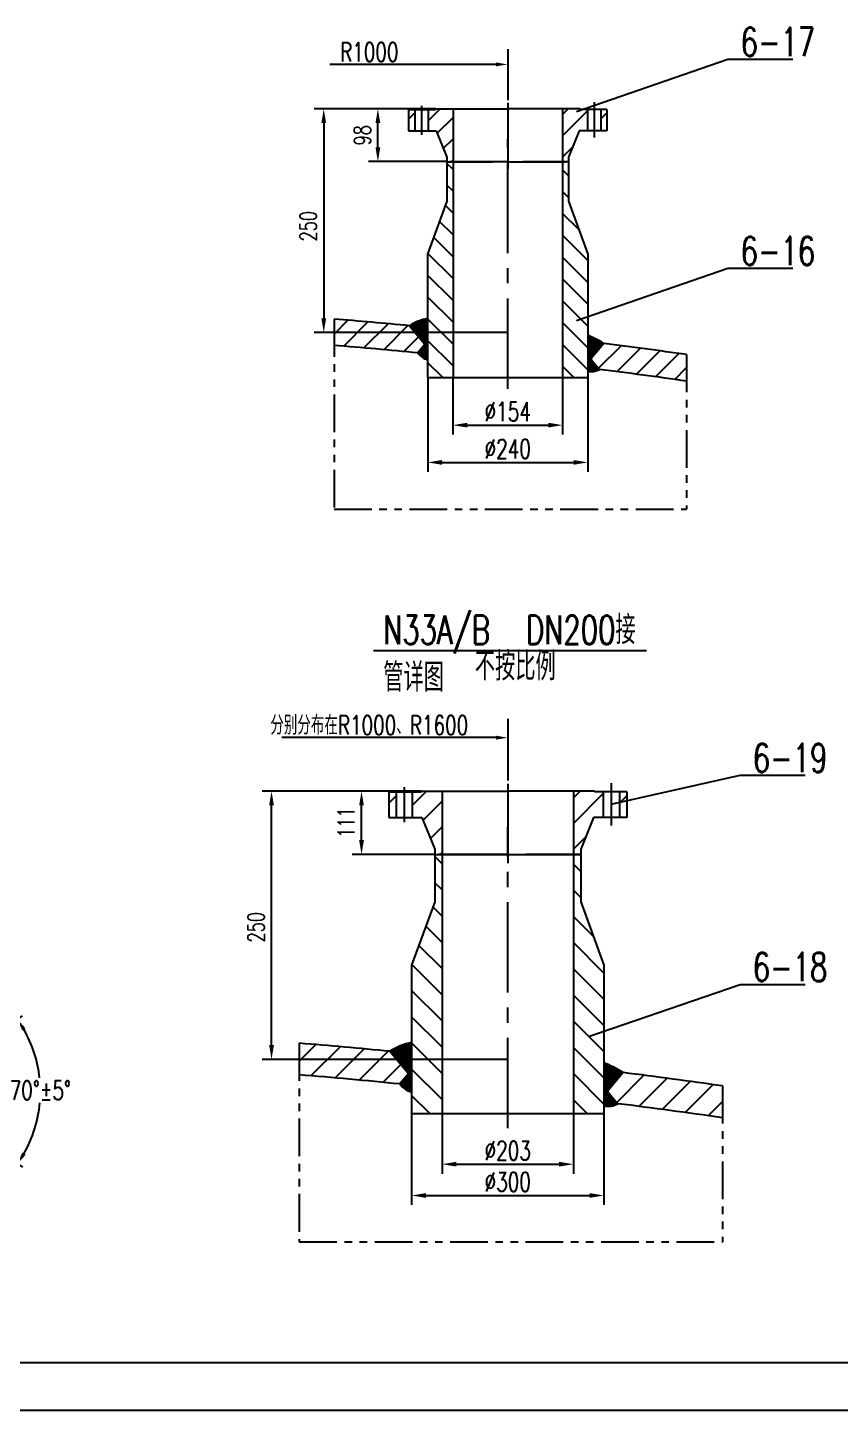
# Model space of a CAD drawing. Extents: x 14295 to 55529, y 90 to 48558.
# Drawn here: x 54010.6 to 54181.7, y 39183 to 39474.2 of the extents above; entities that cross this region are included whole.
import ezdxf

# ---------------------------------------------------------------- set-up
doc = ezdxf.new("R2010")
doc.units = 0
doc.header["$MEASUREMENT"] = 0
doc.linetypes.add('CENTER2', pattern=[28.575, 19.05, -3.175, 3.175, -3.175])
doc.linetypes.add('PHANTOM2', pattern=[31.75, 15.875, -3.175, 3.175, -3.175, 3.175, -3.175])
doc.layers.get('0').update_dxf_attribs({"linetype": 'CONTINUOUS'})
doc.layers.get('DEFPOINTS').update_dxf_attribs({"linetype": 'CONTINUOUS'})
for name, color, linetype in [('图层1', 7, 'CONTINUOUS'), ('图层2', 1, 'CONTINUOUS'), ('图层3', 2, 'CENTER2'), ('图层5', 3, 'PHANTOM2')]:
    doc.layers.add(name, color=color, linetype=linetype)
doc.styles.add('文字', font='txt.shx', dxfattribs={"width": 0.71, "bigfont": 'hzfs.shx'})
doc.dimstyles.get("Standard").update_dxf_attribs({"dimtxt": 0.18, "dimasz": 0.18, "dimexe": 0.18, "dimexo": 0.0625, "dimgap": 0.09, "dimtad": 0, "dimtih": 1, "dimtoh": 1, "dimdec": 4, "dimzin": 0, "dimtxsty": 'STANDARD', "dimcen": 0.09, "dimazin": 3, "dimtfac": 1, "dimtdec": 4, "dimtofl": 0, "dimtmove": 0, "dimatfit": 3, "dimtolj": 1, "dimtzin": 0})

# ---------------------------------------------------------------- blocks, each defined once
blk = doc.blocks.new('*D65')
at = {"color": 1, "linetype": 'BYBLOCK'}
for p, q in [((53997.73, 39272.07), (54009.53, 39280.34)), ((53997.73, 39256.75), (54009.53, 39248.49))]:
    blk.add_line(p, q, dxfattribs=at)
for start, end in [(6.2858, 29.5965), (330.4035, 354.9233)]:
    blk.add_arc((53986.79, 39264.41), 26.52, start, end, dxfattribs=at)
for points in [[(54009.49, 39277.29), (54010.2, 39277.73), (54008.51, 39279.62)], [(54010.2, 39251.09), (54009.49, 39251.54), (54008.51, 39249.2)]]:
    blk.add_solid(points, dxfattribs=at)
at = {"layer": 'DEFPOINTS', "color": 0, "linetype": 'BYBLOCK'}
for p in [(53997.22, 39271.72), (53988.22, 39265.41), (53988.22, 39263.41), (53997.22, 39257.11), (54012.76, 39259.05)]:
    blk.add_point(p, dxfattribs=at)
at = {"color": 1, "linetype": 'BYBLOCK', "insert": (54013.3, 39264.69), "char_height": 4, "attachment_point": 5, "style": '文字'}
blk.add_mtext('\\A1;70°±5°', dxfattribs=at)
blk = doc.blocks.new('*D92')
at = {"color": 1, "linetype": 'BYBLOCK'}
for p, q in [((54096.48, 39473.91), (54070.95, 39473.91)), ((54072.95, 39470.91), (54072.95, 39429.8)), ((54111.67, 39426.8), (54070.95, 39426.8))]:
    blk.add_line(p, q, dxfattribs=at)
for points in [[(54072.45, 39470.91), (54073.45, 39470.91), (54072.95, 39473.91)], [(54072.45, 39429.8), (54073.45, 39429.8), (54072.95, 39426.8)]]:
    blk.add_solid(points, dxfattribs=at)
at = {"layer": 'DEFPOINTS', "color": 0, "linetype": 'BYBLOCK'}
for p in [(54096.48, 39473.91), (54072.95, 39426.8), (54111.67, 39426.8)]:
    blk.add_point(p, dxfattribs=at)
at = {"color": 1, "linetype": 'BYBLOCK', "insert": (54069.7, 39449.19), "char_height": 3.5, "attachment_point": 5, "rotation": 90, "style": '文字'}
blk.add_mtext('\\A1;250', dxfattribs=at)
blk = doc.blocks.new('*D93')
at = {"color": 1, "linetype": 'BYBLOCK'}
for p, q in [((54096.48, 39473.91), (54082.34, 39473.91)), ((54084.34, 39465.79), (54084.34, 39470.91)), ((54098.87, 39462.79), (54082.34, 39462.79))]:
    blk.add_line(p, q, dxfattribs=at)
for points in [[(54083.84, 39470.91), (54084.84, 39470.91), (54084.34, 39473.91)], [(54083.84, 39465.79), (54084.84, 39465.79), (54084.34, 39462.79)]]:
    blk.add_solid(points, dxfattribs=at)
at = {"layer": 'DEFPOINTS', "color": 0, "linetype": 'BYBLOCK'}
for p in [(54084.34, 39473.91), (54096.48, 39473.91), (54098.87, 39462.79)]:
    blk.add_point(p, dxfattribs=at)
at = {"color": 1, "linetype": 'BYBLOCK', "insert": (54081.09, 39468.35), "char_height": 3.5, "attachment_point": 5, "rotation": 90, "style": '文字'}
blk.add_mtext('\\A1;98', dxfattribs=at)
blk = doc.blocks.new('*D97')
at = {"color": 1, "linetype": 'BYBLOCK'}
for p, q in [((54093.44, 39327.71), (54078.9, 39327.71)), ((54080.9, 39317.37), (54080.9, 39324.71)), ((54096.31, 39314.37), (54078.9, 39314.37))]:
    blk.add_line(p, q, dxfattribs=at)
for points in [[(54080.4, 39324.71), (54081.4, 39324.71), (54080.9, 39327.71)], [(54080.4, 39317.37), (54081.4, 39317.37), (54080.9, 39314.37)]]:
    blk.add_solid(points, dxfattribs=at)
at = {"layer": 'DEFPOINTS', "color": 0, "linetype": 'BYBLOCK'}
for p in [(54080.9, 39327.71), (54093.44, 39327.71), (54096.31, 39314.37)]:
    blk.add_point(p, dxfattribs=at)
at = {"color": 1, "linetype": 'BYBLOCK', "insert": (54077.65, 39321.08), "char_height": 3.5, "attachment_point": 5, "rotation": 90, "style": '文字'}
blk.add_mtext('\\A1;111', dxfattribs=at)
blk = doc.blocks.new('*D98')
at = {"color": 1, "linetype": 'BYBLOCK'}
for p, q in [((54093.44, 39327.71), (54059.96, 39327.71)), ((54061.96, 39274.19), (54061.96, 39324.71)), ((54111.67, 39271.19), (54059.96, 39271.19))]:
    blk.add_line(p, q, dxfattribs=at)
for points in [[(54061.46, 39324.71), (54062.46, 39324.71), (54061.96, 39327.71)], [(54061.46, 39274.19), (54062.46, 39274.19), (54061.96, 39271.19)]]:
    blk.add_solid(points, dxfattribs=at)
at = {"layer": 'DEFPOINTS', "color": 0, "linetype": 'BYBLOCK'}
for p in [(54061.96, 39327.71), (54093.44, 39327.71), (54111.67, 39271.19)]:
    blk.add_point(p, dxfattribs=at)
at = {"color": 1, "linetype": 'BYBLOCK', "insert": (54058.71, 39299.03), "char_height": 3.5, "attachment_point": 5, "rotation": 90, "style": '文字'}
blk.add_mtext('\\A1;250', dxfattribs=at)
blk = doc.blocks.new('*D109')
at = {"color": 1, "linetype": 'BYBLOCK'}
for p, q in [((54100.15, 39417.3), (54100.15, 39405.29)), ((54123.19, 39417.3), (54123.19, 39405.29)), ((54103.15, 39407.29), (54120.19, 39407.29))]:
    blk.add_line(p, q, dxfattribs=at)
for points in [[(54103.15, 39407.79), (54103.15, 39406.79), (54100.15, 39407.29)], [(54120.19, 39407.79), (54120.19, 39406.79), (54123.19, 39407.29)]]:
    blk.add_solid(points, dxfattribs=at)
at = {"layer": 'DEFPOINTS', "color": 0, "linetype": 'BYBLOCK'}
for p in [(54100.15, 39417.3), (54123.19, 39417.3), (54123.19, 39407.29)]:
    blk.add_point(p, dxfattribs=at)
at = {"color": 1, "linetype": 'BYBLOCK', "insert": (54111.67, 39410.15), "char_height": 4, "attachment_point": 5, "style": '文字'}
blk.add_mtext('\\A1;∅154', dxfattribs=at)
blk = doc.blocks.new('*D110')
at = {"color": 1, "linetype": 'BYBLOCK'}
for p, q in [((54094.82, 39417.3), (54094.82, 39397.45)), ((54128.52, 39417.3), (54128.52, 39397.45)), ((54097.82, 39399.45), (54125.52, 39399.45))]:
    blk.add_line(p, q, dxfattribs=at)
for points in [[(54097.82, 39399.95), (54097.82, 39398.95), (54094.82, 39399.45)], [(54125.52, 39399.95), (54125.52, 39398.95), (54128.52, 39399.45)]]:
    blk.add_solid(points, dxfattribs=at)
at = {"layer": 'DEFPOINTS', "color": 0, "linetype": 'BYBLOCK'}
for p in [(54094.82, 39417.3), (54128.52, 39417.3), (54128.52, 39399.45)]:
    blk.add_point(p, dxfattribs=at)
at = {"color": 1, "linetype": 'BYBLOCK', "insert": (54111.67, 39402.3), "char_height": 4, "attachment_point": 5, "style": '文字'}
blk.add_mtext('\\A1;∅240', dxfattribs=at)
blk = doc.blocks.new('*D111')
at = {"color": 1, "linetype": 'BYBLOCK'}
for p, q in [((54097.85, 39259.79), (54097.85, 39247.12)), ((54125.49, 39259.79), (54125.49, 39247.12)), ((54100.85, 39249.12), (54122.49, 39249.12))]:
    blk.add_line(p, q, dxfattribs=at)
for points in [[(54100.85, 39249.62), (54100.85, 39248.62), (54097.85, 39249.12)], [(54122.49, 39249.62), (54122.49, 39248.62), (54125.49, 39249.12)]]:
    blk.add_solid(points, dxfattribs=at)
at = {"layer": 'DEFPOINTS', "color": 0, "linetype": 'BYBLOCK'}
for p in [(54097.85, 39259.79), (54125.49, 39259.79), (54125.49, 39249.12)]:
    blk.add_point(p, dxfattribs=at)
at = {"color": 1, "linetype": 'BYBLOCK', "insert": (54111.67, 39251.98), "char_height": 4, "attachment_point": 5, "style": '文字'}
blk.add_mtext('\\A1;∅203', dxfattribs=at)
blk = doc.blocks.new('*D112')
at = {"color": 1, "linetype": 'BYBLOCK'}
for p, q in [((54091.45, 39259.79), (54091.45, 39240.53)), ((54131.89, 39259.79), (54131.89, 39240.53)), ((54094.45, 39242.53), (54128.89, 39242.53))]:
    blk.add_line(p, q, dxfattribs=at)
for points in [[(54094.45, 39243.03), (54094.45, 39242.03), (54091.45, 39242.53)], [(54128.89, 39243.03), (54128.89, 39242.03), (54131.89, 39242.53)]]:
    blk.add_solid(points, dxfattribs=at)
at = {"layer": 'DEFPOINTS', "color": 0, "linetype": 'BYBLOCK'}
for p in [(54091.45, 39259.79), (54131.89, 39259.79), (54131.89, 39242.53)]:
    blk.add_point(p, dxfattribs=at)
at = {"color": 1, "linetype": 'BYBLOCK', "insert": (54111.67, 39245.39), "char_height": 4, "attachment_point": 5, "style": '文字'}
blk.add_mtext('\\A1;∅300', dxfattribs=at)

msp = doc.modelspace()

# ---------------------------------------------------------------- hatches: boundary and pattern name
at = {"layer": '图层2'}
h = msp.add_hatch(dxfattribs=at)
h.set_pattern_fill('ANSI31', color=256, style=0)
h.set_pattern_definition([(45, (33.8198, -13.5682), (-2.24506403, 2.24506403), [])])
h.paths.add_polyline_path([(54132.532, 39456.992), (54131.243, 39456.992), (54131.243, 39452.491), (54132.532, 39452.491)])
h.paths.add_polyline_path([(54128.43, 39456.992), (54126.859, 39456.992), (54126.859, 39457.142), (54123.189, 39457.142), (54123.189, 39446.022), (54124.468, 39446.022), (54124.468, 39446.959), (54126.719, 39452.491), (54128.43, 39452.491)])
h.paths.add_polyline_path([(54100.151, 39457.142), (54096.481, 39457.142), (54096.481, 39456.992), (54094.911, 39456.992), (54094.911, 39452.491), (54096.622, 39452.491), (54098.872, 39446.959), (54098.872, 39446.022), (54100.151, 39446.022)])
h.paths.add_polyline_path([(54092.098, 39456.992), (54090.809, 39456.992), (54090.809, 39452.491), (54092.098, 39452.491)])
h = msp.add_hatch(dxfattribs=at)
h.set_pattern_fill('ANSI37', color=256, scale=0.08, style=0)
h.set_pattern_definition([(45, (10718.08074, 7751.4064), (-0.1796051224, 0.1796051224), []), (135, (10718.08074, 7751.4064), (-0.1796051224, -0.1796051224), [])])
h.paths.add_polyline_path([(54094.186, 39407.638), (54094.186, 39407.432), (54092.754, 39405.724, 0.171979), (54094.818, 39404.306), (54094.818, 39412.998, 0.093098), (54090.982, 39411.457)])
h = msp.add_hatch(dxfattribs=at)
h.set_pattern_fill('ANSI31', color=256, scale=1.2, style=0)
h.set_pattern_definition([(45, (-10781.7503, -8051.3892), (-2.69407684, 2.69407684), [])])
h.paths.add_polyline_path([(54135.157, 39307.882), (54136.704, 39307.882), (54136.704, 39313.283), (54135.157, 39313.283)])
h.paths.add_polyline_path([(54125.493, 39300.119), (54127.028, 39300.119), (54127.028, 39301.244), (54129.728, 39307.882), (54131.782, 39307.882), (54131.782, 39313.283), (54129.897, 39313.283), (54129.897, 39313.463), (54125.493, 39313.463)])
h.paths.add_polyline_path([(54093.612, 39307.882), (54096.312, 39301.244), (54096.312, 39300.119), (54097.847, 39300.119), (54097.847, 39313.463), (54093.443, 39313.463), (54093.443, 39313.283), (54091.559, 39313.283), (54091.559, 39307.882)])
h.paths.add_polyline_path([(54088.183, 39313.283), (54086.636, 39313.283), (54086.636, 39307.882), (54088.183, 39307.882)])
h = msp.add_hatch(dxfattribs=at)
h.set_pattern_fill('ANSI37', color=256, scale=0.096, style=0)
h.set_pattern_definition([(45, (2039.36285, 1266.58023), (-0.2155261469, 0.2155261469), []), (135, (2039.36285, 1266.58023), (-0.2155261469, -0.2155261469), [])])
h.paths.add_polyline_path([(54090.69, 39254.058), (54090.69, 39253.811), (54088.97, 39251.762, 0.171979), (54091.448, 39250.06), (54091.448, 39260.49, 0.093098), (54086.844, 39258.641)])

# ---------------------------------------------------------------- linework, layer by layer
at = {"color": 1, "linetype": 'BYBLOCK'}
for p, q in [((54109.17, 39466.511), (54074.212, 39466.511)), ((54109.17, 39324.706), (54064.163, 39324.706))]:
    msp.add_line(p, q, dxfattribs=at)
for points in [[(54109.17, 39466.928), (54109.17, 39466.094), (54111.67, 39466.511)], [(54109.17, 39325.123), (54109.17, 39324.289), (54111.67, 39324.706)]]:
    msp.add_solid(points, dxfattribs=at)
at = {"layer": '图层1'}
for p, q in [((54090.809, 39456.992), (54096.481, 39456.992)), ((54090.809, 39456.992), (54090.809, 39452.491)), ((54092.098, 39456.992), (54092.098, 39452.491)), ((54094.911, 39456.992), (54094.911, 39452.491)), ((54096.481, 39457.142), (54111.67, 39457.142)), ((54096.481, 39457.142), (54096.481, 39456.992)), ((54100.151, 39457.142), (54100.151, 39400.537)), ((54126.859, 39457.142), (54111.67, 39457.142)), ((54123.189, 39457.142), (54123.189, 39400.537)), ((54126.859, 39457.142), (54126.859, 39456.992)), ((54132.532, 39456.992), (54126.859, 39456.992)), ((54128.43, 39456.992), (54128.43, 39452.491)), ((54131.243, 39456.992), (54131.243, 39452.491)), ((54132.532, 39456.992), (54132.532, 39452.491)), ((54090.809, 39452.491), (54096.622, 39452.491)), ((54096.622, 39452.491), (54098.872, 39446.959)), ((54111.67, 39452.491), (54111.67, 39452.491)), ((54126.719, 39452.491), (54124.468, 39446.959)), ((54132.532, 39452.491), (54126.719, 39452.491)), ((54098.872, 39446.959), (54098.872, 39446.022)), ((54124.468, 39446.959), (54124.469, 39437.702)), ((54098.871, 39446.219), (54098.871, 39437.702)), ((54098.871, 39446.022), (54108.47, 39446.022)), ((54111.67, 39446.022), (54099.511, 39446.022)), ((54108.47, 39446.022), (54099.511, 39446.022)), ((54099.511, 39446.022), (54108.47, 39446.022)), ((54111.67, 39446.022), (54123.829, 39446.022)), ((54123.829, 39446.022), (54114.87, 39446.022)), ((54114.87, 39446.022), (54123.829, 39446.022)), ((54124.469, 39446.022), (54114.87, 39446.022)), ((54098.871, 39437.702), (54094.818, 39426.567)), ((54124.469, 39437.702), (54128.522, 39426.567)), ((54094.818, 39426.567), (54094.818, 39400.537)), ((54128.522, 39426.567), (54128.522, 39400.537)), ((54090.982, 39411.457), (54094.186, 39407.638)), ((54094.186, 39407.432), (54092.754, 39405.724)), ((54131.903, 39407.727), (54129.237, 39404.55)), ((54129.237, 39404.55), (54129.237, 39404.343)), ((54129.237, 39404.343), (54130.977, 39402.27)), ((54094.818, 39400.537), (54128.522, 39400.537)), ((54086.636, 39313.283), (54086.636, 39307.882)), ((54086.636, 39313.283), (54093.443, 39313.283)), ((54088.183, 39313.283), (54088.183, 39307.882)), ((54091.559, 39313.283), (54091.559, 39307.882)), ((54093.443, 39313.463), (54093.443, 39313.283)), ((54093.443, 39313.463), (54111.67, 39313.463)), ((54097.847, 39313.463), (54097.847, 39300.119)), ((54129.897, 39313.463), (54111.67, 39313.463)), ((54125.493, 39313.463), (54125.493, 39300.119)), ((54129.897, 39313.463), (54129.897, 39313.283)), ((54136.704, 39313.283), (54129.897, 39313.283)), ((54131.782, 39313.283), (54131.782, 39307.882)), ((54135.157, 39313.283), (54135.157, 39307.882)), ((54136.704, 39313.283), (54136.704, 39307.882)), ((54086.636, 39307.882), (54093.612, 39307.882)), ((54093.612, 39307.882), (54096.312, 39301.244)), ((54111.67, 39307.882), (54111.67, 39307.882)), ((54129.728, 39307.882), (54127.028, 39301.244)), ((54136.704, 39307.882), (54129.728, 39307.882)), ((54096.312, 39301.244), (54096.312, 39300.119)), ((54127.028, 39301.244), (54127.028, 39301.244)), ((54127.028, 39301.244), (54127.028, 39300.119)), ((54096.311, 39300.356), (54096.311, 39290.135)), ((54096.311, 39300.119), (54107.83, 39300.119)), ((54096.311, 39300.119), (54107.83, 39300.119)), ((54096.312, 39300.119), (54127.028, 39300.119)), ((54111.67, 39300.119), (54097.079, 39300.119)), ((54107.83, 39300.119), (54097.079, 39300.119)), ((54097.079, 39300.119), (54107.83, 39300.119)), ((54111.67, 39300.119), (54097.079, 39300.119)), ((54107.83, 39300.119), (54097.079, 39300.119)), ((54097.079, 39300.119), (54107.83, 39300.119)), ((54097.847, 39300.119), (54097.847, 39245.537)), ((54111.67, 39300.119), (54126.261, 39300.119)), ((54111.67, 39300.119), (54126.261, 39300.119)), ((54126.261, 39300.119), (54115.51, 39300.119)), ((54115.51, 39300.119), (54126.261, 39300.119)), ((54127.029, 39300.119), (54115.51, 39300.119)), ((54126.261, 39300.119), (54115.51, 39300.119)), ((54115.51, 39300.119), (54126.261, 39300.119)), ((54127.029, 39300.119), (54115.51, 39300.119)), ((54125.493, 39300.119), (54125.493, 39245.537)), ((54127.029, 39300.356), (54127.029, 39290.135)), ((54096.311, 39290.135), (54091.448, 39276.773)), ((54127.029, 39290.135), (54131.892, 39276.773)), ((54091.448, 39276.773), (54091.448, 39245.537)), ((54131.892, 39276.773), (54131.892, 39245.537)), ((54086.844, 39258.641), (54090.69, 39254.058)), ((54135.95, 39254.165), (54132.75, 39250.352)), ((54090.69, 39253.811), (54088.97, 39251.762)), ((54132.75, 39250.352), (54132.75, 39250.105)), ((54132.75, 39250.105), (54134.838, 39247.617)), ((54091.448, 39245.537), (54131.892, 39245.537)), ((54723.983, 39193.024), (53707.983, 39193.024))]:
    msp.add_line(p, q, dxfattribs=at)
for centre, radius, start, end in [((54000.561, 38488.747), 927.13, 84.403198, 85.388025), ((54097.003, 39402.014), 11.199, 101.24711, 122.52227), ((54121.131, 39390.782), 20.079, 57.55649, 68.40311), ((54000.561, 38488.747), 921.6, 84.258807, 85.360292), ((54095.787, 39407.928), 3.749, 216.00232, 255.03518), ((54016.524, 38487.805), 927.13, 81.76605, 82.851172), ((54129.278, 39405.206), 3.392, 257.12349, 300.06144), ((54016.524, 38487.805), 921.6, 81.7163, 82.866104), ((53978.339, 38151.389), 1112.556, 84.403198, 85.388025), ((54094.069, 39247.309), 13.439, 101.24711, 122.52227), ((54123.024, 39233.831), 24.095, 57.55649, 68.40311), ((53997.495, 38150.258), 1112.556, 81.76605, 82.851172), ((53978.339, 38151.389), 1105.92, 84.258807, 85.360292), ((54092.61, 39254.406), 4.499, 216.00232, 255.03518), ((54132.799, 39251.139), 4.07, 257.12349, 300.06144), ((53997.495, 38150.258), 1105.92, 81.7163, 82.866104)]:
    msp.add_arc(centre, radius, start, end, dxfattribs=at)
at = {"layer": '图层2'}
for p, q in [((54126.124, 39456.623), (54157.989, 39467.587)), ((54157.989, 39467.587), (54171.664, 39467.587)), ((54100.151, 39444.373), (54098.871, 39445.653)), ((54124.469, 39443.045), (54123.189, 39444.325)), ((54100.151, 39439.776), (54098.871, 39441.056)), ((54124.469, 39438.447), (54123.189, 39439.727)), ((54100.151, 39435.178), (54098.539, 39436.79)), ((54126.674, 39431.644), (54123.189, 39435.129)), ((54100.151, 39430.58), (54097.312, 39433.419)), ((54100.151, 39425.982), (54096.085, 39430.048)), ((54128.522, 39425.199), (54123.189, 39430.531)), ((54100.151, 39421.384), (54094.858, 39426.677)), ((54128.522, 39420.601), (54123.189, 39425.933)), ((54126.124, 39412.593), (54157.989, 39423.557)), ((54157.989, 39423.557), (54171.664, 39423.557)), ((54100.151, 39416.786), (54094.818, 39422.119)), ((54128.522, 39416.003), (54123.189, 39421.335)), ((54100.151, 39412.188), (54094.818, 39417.521)), ((54128.522, 39411.405), (54123.189, 39416.738)), ((54075.109, 39409.719), (54078.025, 39412.635)), ((54077.148, 39407.159), (54082.259, 39412.27)), ((54081.383, 39406.796), (54086.474, 39411.888)), ((54085.6, 39406.415), (54090.671, 39411.487)), ((54100.151, 39407.59), (54094.818, 39412.923)), ((54128.522, 39406.807), (54123.189, 39412.14)), ((54089.799, 39406.017), (54092.924, 39409.142)), ((54131.007, 39406.659), (54128.522, 39409.145)), ((54128.522, 39408.281), (54129.345, 39409.104)), ((54128.522, 39407.922), (54129.592, 39408.991)), ((54128.522, 39407.562), (54129.836, 39408.876)), ((54130.843, 39406.464), (54128.522, 39408.786)), ((54128.522, 39407.203), (54130.077, 39408.758)), ((54128.522, 39406.844), (54130.315, 39408.637)), ((54128.522, 39406.485), (54130.551, 39408.514)), ((54131.171, 39406.855), (54128.61, 39409.416)), ((54131.335, 39407.05), (54129.23, 39409.155)), ((54131.499, 39407.245), (54129.899, 39408.846)), ((54100.151, 39402.992), (54094.818, 39408.325)), ((54128.522, 39402.209), (54123.189, 39407.542)), ((54130.68, 39406.269), (54128.522, 39408.426)), ((54128.522, 39406.126), (54130.785, 39408.388)), ((54128.522, 39405.766), (54131.015, 39408.26)), ((54128.522, 39405.407), (54131.243, 39408.129)), ((54130.516, 39406.073), (54128.522, 39408.067)), ((54128.522, 39405.048), (54131.469, 39407.995)), ((54128.522, 39404.689), (54131.692, 39407.859)), ((54130.352, 39405.878), (54128.522, 39407.708)), ((54128.522, 39404.329), (54131.818, 39407.626)), ((54130.188, 39405.683), (54128.522, 39407.349)), ((54130.024, 39405.487), (54128.522, 39406.99)), ((54129.86, 39405.292), (54128.522, 39406.63)), ((54129.696, 39405.097), (54128.522, 39406.271)), ((54129.532, 39404.902), (54128.522, 39405.912)), ((54131.663, 39407.441), (54130.633, 39408.47)), ((54130.78, 39402.505), (54135.539, 39407.264)), ((54131.827, 39407.636), (54131.465, 39407.997)), ((54134.673, 39401.8), (54139.602, 39406.729)), ((54138.736, 39401.266), (54143.648, 39406.178)), ((54142.784, 39400.715), (54147.679, 39405.611)), ((54098.009, 39400.537), (54094.818, 39403.727)), ((54125.596, 39400.537), (54123.189, 39402.944)), ((54129.368, 39404.706), (54128.522, 39405.553)), ((54128.522, 39403.97), (54129.945, 39405.393)), ((54129.237, 39404.478), (54128.522, 39405.193)), ((54130.406, 39402.95), (54128.522, 39404.834)), ((54130.815, 39402.182), (54128.522, 39404.475)), ((54128.522, 39403.611), (54129.245, 39404.334)), ((54128.522, 39403.252), (54129.409, 39404.139)), ((54130.569, 39402.069), (54128.522, 39404.116)), ((54128.522, 39402.893), (54129.573, 39403.943)), ((54130.305, 39401.973), (54128.522, 39403.757)), ((54128.522, 39402.533), (54129.737, 39403.748)), ((54128.522, 39402.174), (54129.9, 39403.553)), ((54130.023, 39401.897), (54128.522, 39403.397)), ((54129.717, 39401.843), (54128.522, 39403.038)), ((54128.591, 39401.884), (54130.064, 39403.357)), ((54128.901, 39401.835), (54130.228, 39403.162)), ((54129.239, 39401.814), (54130.392, 39402.967)), ((54129.615, 39401.831), (54130.556, 39402.771)), ((54129.385, 39401.816), (54128.522, 39402.679)), ((54130.046, 39401.902), (54130.72, 39402.576)), ((54130.575, 39402.072), (54130.884, 39402.381)), ((54146.815, 39400.148), (54149.304, 39402.637)), ((54083.436, 39343.096), (54140.893, 39343.096)), ((54133.469, 39310.664), (54160.557, 39316.772)), ((54160.557, 39316.772), (54174.232, 39316.772)), ((54097.847, 39298.141), (54096.311, 39299.677)), ((54127.029, 39296.546), (54125.493, 39298.082)), ((54097.847, 39292.623), (54096.311, 39294.159)), ((54127.029, 39291.029), (54125.493, 39292.565)), ((54097.847, 39287.106), (54095.913, 39289.04)), ((54129.675, 39282.866), (54125.493, 39287.048)), ((54097.847, 39281.588), (54094.441, 39284.995)), ((54097.847, 39276.071), (54092.968, 39280.95)), ((54131.892, 39275.131), (54125.493, 39281.53)), ((54097.847, 39270.553), (54091.496, 39276.905)), ((54131.892, 39269.613), (54125.493, 39276.013)), ((54128.693, 39261.778), (54160.557, 39272.742)), ((54160.557, 39272.742), (54174.232, 39272.742)), ((54097.847, 39265.036), (54091.448, 39271.435)), ((54131.892, 39264.096), (54125.493, 39270.495)), ((54097.847, 39259.518), (54091.448, 39265.918)), ((54131.892, 39258.578), (54125.493, 39264.978)), ((54067.797, 39256.555), (54071.296, 39260.055)), ((54097.847, 39254.001), (54091.448, 39260.4)), ((54070.243, 39253.484), (54076.376, 39259.617)), ((54075.325, 39253.048), (54081.435, 39259.158)), ((54080.385, 39252.591), (54086.472, 39258.677)), ((54131.892, 39253.061), (54125.493, 39259.46)), ((54085.424, 39252.113), (54089.175, 39255.863)), ((54097.847, 39248.483), (54091.448, 39254.883)), ((54134.875, 39252.884), (54131.892, 39255.866)), ((54131.892, 39254.83), (54132.88, 39255.817)), ((54131.892, 39254.398), (54133.176, 39255.682)), ((54131.892, 39253.967), (54133.469, 39255.544)), ((54134.678, 39252.649), (54131.892, 39255.435)), ((54131.892, 39253.536), (54133.758, 39255.402)), ((54131.892, 39253.105), (54134.044, 39255.257)), ((54131.892, 39252.674), (54134.327, 39255.109)), ((54134.481, 39252.415), (54131.892, 39255.004)), ((54131.892, 39252.243), (54134.607, 39254.958)), ((54131.892, 39251.812), (54134.884, 39254.804)), ((54131.892, 39251.381), (54135.158, 39254.647)), ((54134.285, 39252.181), (54131.892, 39254.573)), ((54131.892, 39250.95), (54135.429, 39254.487)), ((54131.892, 39250.519), (54135.697, 39254.324)), ((54135.071, 39253.118), (54131.997, 39256.192)), ((54135.268, 39253.353), (54132.742, 39255.879)), ((54135.465, 39253.587), (54133.544, 39255.507)), ((54135.661, 39253.821), (54134.426, 39255.057)), ((54135.858, 39254.056), (54135.424, 39254.489)), ((54131.892, 39247.543), (54125.493, 39253.943)), ((54134.088, 39251.946), (54131.892, 39254.142)), ((54131.892, 39250.088), (54135.848, 39254.044)), ((54133.891, 39251.712), (54131.892, 39253.711)), ((54133.695, 39251.478), (54131.892, 39253.28)), ((54133.498, 39251.243), (54131.892, 39252.849)), ((54133.301, 39251.009), (54131.892, 39252.418)), ((54133.105, 39250.774), (54131.892, 39251.987)), ((54132.908, 39250.54), (54131.892, 39251.556)), ((54131.892, 39249.657), (54133.6, 39251.365)), ((54134.602, 39247.898), (54140.313, 39253.609)), ((54139.274, 39247.053), (54145.188, 39252.967)), ((54144.15, 39246.411), (54150.044, 39252.306)), ((54149.006, 39245.75), (54154.881, 39251.625)), ((54095.276, 39245.537), (54091.448, 39249.365)), ((54128.381, 39245.537), (54125.493, 39248.425)), ((54132.75, 39250.267), (54131.892, 39251.125)), ((54134.154, 39248.432), (54131.892, 39250.694)), ((54134.644, 39247.511), (54131.892, 39250.263)), ((54131.892, 39249.226), (54132.76, 39250.093)), ((54131.892, 39248.795), (54132.956, 39249.859)), ((54134.348, 39247.376), (54131.892, 39249.832)), ((54131.892, 39248.364), (54133.153, 39249.625)), ((54134.032, 39247.261), (54131.892, 39249.401)), ((54131.892, 39247.933), (54133.35, 39249.39)), ((54131.892, 39247.502), (54133.546, 39249.156)), ((54133.693, 39247.169), (54131.892, 39248.969)), ((54133.327, 39247.104), (54131.892, 39248.538)), ((54131.975, 39247.154), (54133.743, 39248.922)), ((54132.347, 39247.095), (54133.94, 39248.687)), ((54132.753, 39247.07), (54134.136, 39248.453)), ((54132.928, 39247.071), (54131.892, 39248.107)), ((54133.204, 39247.09), (54134.333, 39248.218)), ((54133.721, 39247.175), (54134.53, 39247.984)), ((54134.356, 39247.379), (54134.726, 39247.75)), ((54153.844, 39245.07), (54156.83, 39248.057)), ((54733.983, 39183.024), (53682.983, 39183.024))]:
    msp.add_line(p, q, dxfattribs=at)
at = {"layer": '图层3'}
for p, q in [((54111.67, 39469.692), (54111.67, 39458.988)), ((54111.67, 39466.511), (54111.67, 39458.988)), ((54111.67, 39458.414), (54111.67, 39444.475)), ((54129.836, 39458.535), (54129.836, 39451.084)), ((54093.504, 39457.814), (54093.504, 39451.685)), ((54111.67, 39398.177), (54111.67, 39450.773)), ((54111.67, 39328.657), (54111.67, 39315.678)), ((54111.67, 39324.706), (54111.67, 39315.678)), ((54089.871, 39314.27), (54089.871, 39306.914)), ((54111.67, 39314.99), (54111.67, 39298.263)), ((54133.469, 39315.135), (54133.469, 39306.193)), ((54111.67, 39242.446), (54111.67, 39305.82))]:
    msp.add_line(p, q, dxfattribs=at)
at = {"layer": '图层5', "ltscale": 0.5}
for p, q in [((54075.109, 39412.875), (54075.109, 39372.804)), ((54149.304, 39405.377), (54149.304, 39372.804)), ((54075.109, 39372.804), (54149.304, 39372.804)), ((54067.797, 39260.342), (54067.797, 39218.522)), ((54156.83, 39251.345), (54156.83, 39218.522)), ((54067.797, 39218.522), (54156.83, 39218.522))]:
    msp.add_line(p, q, dxfattribs=at)

# ---------------------------------------------------------------- texts
at = {"color": 1, "linetype": 'BYBLOCK', "char_height": 4, "attachment_point": 5, "style": '文字'}
for s, insert in [('R1000', (54082.529, 39469.136)), ('分别分布在R1000、R1600', (54082.529, 39327.331))]:
    msp.add_mtext(s, dxfattribs=dict(at, insert=insert))
at = {"layer": '图层2', "char_height": 6, "attachment_point": 1, "style": '文字'}
for s, insert, width in [('6-17', (54160.672, 39474.249), 18.6197), ('6-16', (54160.672, 39430.219), 18.6197), ('N33A/B  DN200接管详图', (54085.48, 39350.405), 56.55405), ('不按比例', (54104.738, 39342.74), 27.17551), ('6-19', (54163.24, 39323.433), 18.6197), ('6-18', (54163.24, 39279.404), 18.6197)]:
    msp.add_mtext(s, dxfattribs=dict(at, insert=insert, width=width))

# ---------------------------------------------------------------- dimensions: what is measured, and where the dimension line sits
at = {"layer": '图层1'}
for base, p1, p2, text, picture, middle, set_off in [((54128.522, 39382.683), (54094.818, 39400.537), (54128.522, 39400.537), '%%c240', '*D110', (54111.67, 39385.54), (0, -16.765)), ((54131.892, 39228.284), (54091.448, 39245.537), (54131.892, 39245.537), '%%c300', '*D112', (54111.67, 39231.141), (0, -14.25)), ((54125.493, 39234.873), (54097.847, 39245.537), (54125.493, 39245.537), '%%c203', '*D111', (54111.67, 39237.73), (0, -14.25))]:
    dim = msp.add_linear_dim(base=base, p1=p1, p2=p2, text=text, dimstyle='STANDARD', override={"dimtxt": 4, "dimasz": 3, "dimexe": 2, "dimexo": 0, "dimgap": 1, "dimtih": 0, "dimtoh": 0, "dimdec": 1, "dimzin": 12, "dimtxsty": '文字', "dimclrd": 1, "dimclre": 1, "dimclrt": 1, "dimtdec": 1, "dimtvp": 0.714286, "dimtzin": 12}, dxfattribs=at)
    dim.commit()
    dim.dimension.update_dxf_attribs({"geometry": picture, "text_midpoint": middle, "insert": set_off})
dim = msp.add_linear_dim(base=(54123.189, 39390.528), p1=(54100.151, 39400.537), p2=(54123.189, 39400.537), text='%%c154', dimstyle='STANDARD', override={"dimtxt": 4, "dimasz": 3, "dimexe": 2, "dimexo": 0, "dimgap": 1, "dimtih": 0, "dimtoh": 0, "dimdec": 1, "dimzin": 12, "dimtxsty": '文字', "dimclrd": 1, "dimclre": 1, "dimclrt": 1, "dimtdec": 1, "dimtvp": 0.714286, "dimtzin": 12}, dxfattribs=at)
dim.commit()
dim.dimension.update_dxf_attribs({"geometry": '*D109', "text_midpoint": (54111.67, 39390.528), "dimtype": 160, "insert": (0, -16.765)})
at = {"layer": '图层2'}
for base, p1, p2, text, picture, middle, set_off in [((54072.95, 39410.039), (54096.481, 39457.142), (54111.67, 39410.039), '250', '*D92', (54072.95, 39432.426), (0, -16.765)), ((54084.341, 39457.142), (54098.871, 39446.022), (54096.481, 39457.142), '98', '*D93', (54084.341, 39451.582), (0, -16.765)), ((54061.957, 39313.463), (54111.67, 39256.94), (54093.443, 39313.463), '250', '*D98', (54061.957, 39284.78), (0, -14.25)), ((54080.897, 39313.463), (54096.311, 39300.119), (54093.443, 39313.463), '111', '*D97', (54080.897, 39306.828), (0, -14.25))]:
    dim = msp.add_linear_dim(base=base, p1=p1, p2=p2, angle=90, text=text, dimstyle='STANDARD', override={"dimtxt": 3.5, "dimasz": 3, "dimexe": 2, "dimexo": 0, "dimgap": 1.5, "dimtad": 1, "dimtih": 0, "dimtoh": 0, "dimdec": 1, "dimzin": 12, "dimtxsty": '文字', "dimcen": 0, "dimclrd": 1, "dimclre": 1, "dimclrt": 1, "dimtfac": 0.571429, "dimtdec": 1, "dimtvp": 0.714286, "dimtzin": 12}, dxfattribs=at)
    dim.commit()
    dim.dimension.update_dxf_attribs({"geometry": picture, "text_midpoint": middle, "dimtype": 160, "insert": set_off})
dim = msp.add_angular_dim_2l(base=(54012.758, 39244.802), line1=((53988.215, 39249.164), (53997.215, 39242.862)), line2=((53988.215, 39251.164), (53997.215, 39257.466)), text='<>%%p5%%d', dimstyle='STANDARD', override={"dimtxt": 4, "dimasz": 2.5, "dimexe": 1.25, "dimexo": 0.625, "dimgap": 0.625, "dimtad": 1, "dimdec": 0, "dimzin": 8, "dimtxsty": '文字', "dimcen": 2.5, "dimclrd": 1, "dimclre": 1, "dimclrt": 1, "dimtdec": 0, "dimtofl": 1}, dxfattribs=at)
dim.commit()
dim.dimension.update_dxf_attribs({"geometry": '*D65', "text_midpoint": (54013.304, 39250.443), "dimtype": 162, "insert": (0, -14.25)})

doc.saveas('drawing.dxf')
